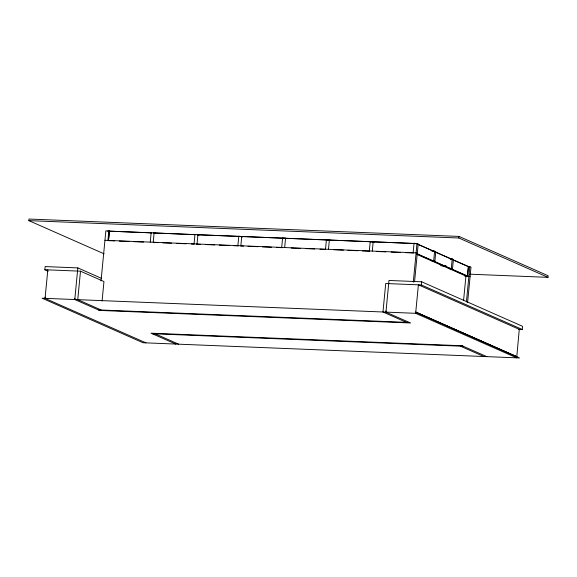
<?xml version="1.0" encoding="UTF-8"?>
<svg xmlns="http://www.w3.org/2000/svg" width="577" height="577" viewBox="0 0 577 577"><rect width="100%" height="100%" fill="white"/><g stroke="black" fill="none" stroke-linecap="round" stroke-linejoin="round"><path stroke-width="0.87" d="M104.105 253.837L28.85 220.63L29.001 219.044L458.989 236.419L548.15 275.763L547.999 277.349L469.736 274.183M48.129 271.19L44.847 269.74L45.15 266.581L77.823 267.901L101.639 278.41M45.071 298.338L47.812 269.863M77.823 267.901L74.779 299.542L99.489 310.397M74.902 299.542L74.895 298.352M44.847 269.74L80.491 271.183L77.751 299.658L101.213 310.015M101.033 280.941L105.858 230.793L110.005 231.427L108.519 231.37M102.071 301.115L103.954 281.54L80.491 271.183M107.913 240.407L108.829 230.915M114.758 240.897L108.454 240.645L109.37 231.153M108.505 240.667L109.414 231.175M150.244 242.116L151.16 232.625L155.3 233.259L153.821 233.202M154.131 232.747L153.215 242.239L154.391 242.751M194.06 243.883L194.976 234.392L199.115 235.034L197.63 234.969M197.031 244.006L197.947 234.514M237.875 245.658L238.791 236.166L242.931 236.801L241.446 236.743M240.847 245.78L241.763 236.281M281.691 247.425L282.607 237.933L286.747 238.575L284.519 238.481M284.663 247.547L285.579 238.056M325.507 249.199L326.423 239.707L330.563 240.342M328.479 249.322L329.388 239.823M369.323 250.966L370.239 241.474L374.379 242.116M372.295 251.089L373.204 241.597M385.941 312.114L388.985 280.472L421.664 281.792L522.56 326.315L522.257 329.481L518.723 329.337M413.139 252.74L414.048 243.249L418.195 243.883L414.546 281.814M413.283 282.182L417.02 243.364M415.772 313.318L415.887 312.135L519.509 357.956L142.995 342.738L42.099 298.215L418.621 313.434M522.257 329.481L421.361 284.959L421.664 281.792M434.618 251.132L435.794 251.651L434.878 261.143L433.709 260.624L434.618 251.132L431.646 251.009M452.217 258.9L453.392 259.419L452.476 268.911L451.301 268.392L452.217 258.9L449.988 258.806M547.999 277.349L458.838 238.005L458.989 236.419M463.605 300.177L465.935 276.037L416.767 254.342M468.329 266.603L467.413 276.094L416.616 253.678M468.452 266.61L467.543 276.102L416.738 253.685M466.418 301.922L469.815 266.661L467.586 266.574M467.594 302.442L470.991 267.18L469.815 266.661M516.783 356.651L516.667 357.841L415.649 313.311L418.39 284.836L519.286 329.359L516.783 356.651L415.887 312.135M28.85 220.63L458.838 238.005M107.582 231.06L151.686 232.841M153.482 232.913L194.882 234.587M197.579 234.695L238.979 236.368M241.676 236.476L416.277 243.53L469.26 266.913M108.829 231.146L151.729 232.884M153.482 232.935L195.545 234.695M197.348 234.767L239.246 236.419M241.049 236.491L415.974 243.602M329.82 240.313L326.423 239.707M372.893 242.052L370.239 241.474M104.942 240.284L416.111 252.863L417.279 253.375M119.309 241.099L129.161 241.482M133.713 241.684L143.565 242.059M153.468 242.463L157.975 242.643M162.476 242.823L171.528 243.213M176.879 243.407L185.931 243.79M191.283 243.992L194.038 244.121M196.685 244.208L200.342 244.374M205.693 244.569L214.694 244.936M219.195 245.117L229.098 245.521M233.606 245.701L238.157 245.903M240.804 245.99L243.508 246.098M248.009 246.285L257.912 246.682M262.412 246.862L271.464 247.252M276.823 247.446L282.268 247.684M291.226 248.031L300.278 248.413M305.63 248.608L314.638 248.975M320.04 249.192L325.486 249.43M333.542 249.74L343.445 250.137M347.945 250.324L357.855 250.721M362.356 250.901L369.605 251.219M376.759 251.485L385.811 251.868M391.163 252.07L400.222 252.452M405.573 252.647L413.723 253M450.421 259.297L451.906 259.354M430.738 260.508L433.709 260.624M431.906 261.02L434.878 261.143M440.684 265.68L446.079 265.903M441.96 265.773L445.87 265.954M448.336 268.269L451.301 268.392M449.505 268.788L452.476 268.911M464.406 275.972L468.899 276.152L470.075 276.671M421.361 284.959L385.71 283.516L382.969 311.991L406.432 322.348M45.186 297.155L44.948 298.331L145.967 342.861M386.056 310.931L385.818 312.107L410.579 322.983L99.417 310.412M415.873 312.265L516.768 356.788M98.364 309.899L409.281 322.464M462.199 345.76L151.037 333.189L175.797 344.065M152.335 333.708L463.252 346.279M418.339 244.547L433.918 251.421M435.469 252.106L451.942 259.369M452.959 259.917L468.921 266.862M414.048 243.249L415.224 243.768M462.127 345.782L486.837 356.636M460.403 346.164L483.865 356.514M155.177 333.823L178.646 344.18"/></g></svg>
